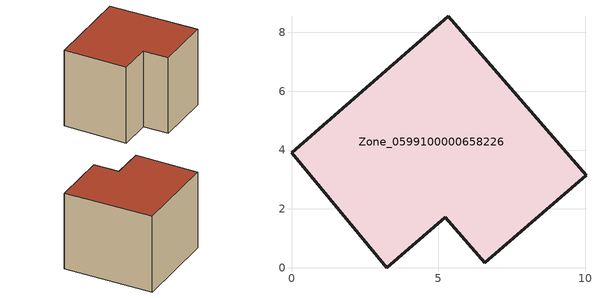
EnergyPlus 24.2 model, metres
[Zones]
Zone_0599100000658226
 floor ground (C_G): 5.24,1.72 3.25,0 0,3.92 5.33,8.55 10.02,3.15 6.58,0.17 z0
 wall outside (C_F): 5.33,8.55 0,3.92 3.25,0 5.24,1.72 6.58,0.17 10.02,3.15 5.33,8.55 z0:6.32
 roof outside (C_R): 6.58,0.17 10.02,3.15 5.33,8.55 0,3.92 3.25,0 5.24,1.72 z6.32
[BUILDING]
Pand.0599100000658226: North Axis=0; Terrain=City; Loads Convergence Tolerance Value=0.04; Temperature Convergence Tolerance Value=0.4; Solar Distribution=FullExterior; Maximum Number of Warmup Days=25; Minimum Number of Warmup Days=1
[Site:Location]
Rotterdam.The.Hague.AP_ZH_NLD Design_Conditions: Latitude=51.96; Longitude=4.45; Time Zone=1; Elevation=-4.5
[SITE:GROUNDTEMPERATURE:BUILDINGSURFACE]
18, 18, 18, 18, 18, 18, 18, 18, 18, 18, 18, 18
[MATERIAL] Thermal Absorptance=0.9; Solar Absorptance=0.7; Visible Absorptance=0.7
Name | Roughness | Thickness | Conductivity | Density | Specific Heat
G.TC.1946 | MediumSmooth | 0.15 | 1 | 540 | 1210
F.TC.1946 | Rough | 0.3 | 0.857143 | 1920 | 840
R.TC.1946 | MediumRough | 0.2 | 0.909091 | 1500 | 1000
[CONSTRUCTION]
C_G: G.TC.1946
C_F: F.TC.1946
C_R: R.TC.1946
[ZONE]
Zone_0599100000658226: Type=1; Multiplier=1; Ceiling Height=Autocalculate; Volume=Autocalculate; Floor Area=autocalculate; Part of Total Floor Area=Yes
[ZONEINFILTRATION:DESIGNFLOWRATE]
Infil_Zone_0599100000658226: Zone or ZoneList or Space or SpaceList=Zone_0599100000658226; Schedule=AlwaysOn; Design Flow Rate Calculation Method=Flow/Area; Flow Rate per Floor Area=0.003; Constant Term Coefficient=1; Temperature Term Coefficient=0; Velocity Term Coefficient=0; Velocity Squared Term Coefficient=0
[HVACTEMPLATE:ZONE:IDEALLOADSAIRSYSTEM]
Zone_0599100000658226: Maximum Heating Supply Air Temperature=50; Minimum Cooling Supply Air Temperature=13; Maximum Heating Supply Air Humidity Ratio=0.0156; Minimum Cooling Supply Air Humidity Ratio=0.0077; Heating Limit=NoLimit; Cooling Limit=NoLimit; Dehumidification Control Type=ConstantSensibleHeatRatio; Cooling Sensible Heat Ratio=0.7; Dehumidification Setpoint=60; Humidification Control Type=None; Humidification Setpoint=30; Outdoor Air Method=None; Outdoor Air Flow Rate per Person=0.00944; Outdoor Air Flow Rate per Zone Floor Area=0; Outdoor Air Flow Rate per Zone=0; Demand Controlled Ventilation Type=None; Outdoor Air Economizer Type=NoEconomizer; Heat Recovery Type=None; Sensible Heat Recovery Effectiveness=0.7; Latent Heat Recovery Effectiveness=0.65
[ZONECONTROL:THERMOSTAT]
ThermostatControl_Zone_0599100000658226: Zone or ZoneList=Zone_0599100000658226; Control Type Schedule=DualSetpointControlType; Control 1=Thermostat_Zone_0599100000658226; Temperature Difference Between Cutout And Setpoint=0
[THERMOSTATSETPOINT:DUALSETPOINT]
Thermostat_Zone_0599100000658226: Heating Setpoint Temperature Schedule=HeatingSetpoint_Zone_0599100000658226; Cooling Setpoint Temperature Schedule=CoolingSetpoint_Zone_0599100000658226
[SCHEDULE:COMPACT]
HeatingSetpoint_Zone_0599100000658226: Through: 12/31, For: AllDays, Until: 24:00, 21
CoolingSetpoint_Zone_0599100000658226: Through: 12/31, For: AllDays, Until: 24:00, 24
DualSetpointControlType: Through: 12/31, For: AllDays, Until: 24:00, 4
AlwaysOn: Through: 12/31, For: AllDays, Until: 24:00, 1
